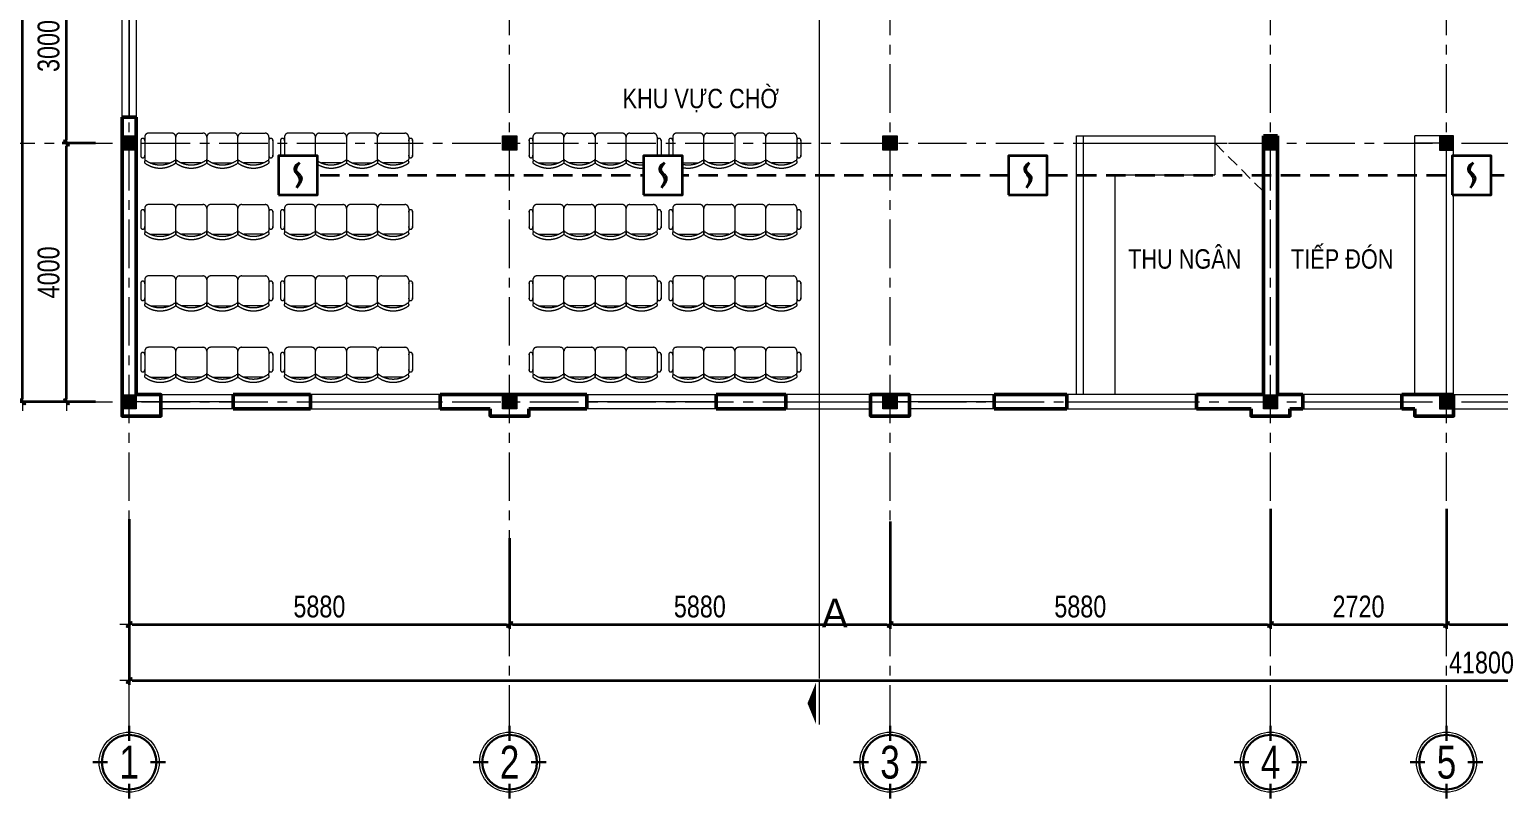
# Model space of a CAD drawing. Header units: millimetres. Extents: x 1109421 to 1726579, y -247837 to 144927.
# Drawn here: x 1134858 to 1157566, y -178392 to -166501 of the extents above; entities that cross this region are included whole.
import ezdxf
from ezdxf.enums import TextEntityAlignment as Align

# ---------------------------------------------------------------- set-up
doc = ezdxf.new("R2010")
doc.units = ezdxf.units.MM
doc.header["$LTSCALE"] = 600
doc.header["$MEASUREMENT"] = 0
doc.set_wipeout_variables(frame=1)
for name, pattern in [('00_Hidden', [2.4, 1.6, -0.8]), ('CENTER', [2, 1.25, -0.25, 0.25, -0.25]), ('DASHED', [0.75, 0.5, -0.25]), ('HIDDEN', [0.375, 0.25, -0.125])]:
    doc.linetypes.add(name, pattern=pattern)
doc.layers.get('0').update_dxf_attribs({"lineweight": 0})
doc.layers.get('Defpoints').update_dxf_attribs({"lineweight": 0})
for name, color, linetype, lineweight in [('cat1', 30, 'Continuous', 50), ('cot', 40, 'Continuous', 13), ('dim', 144, 'Continuous', 13), ('LC ISO', 153, 'Continuous', 13), ('LC Khac', 4, 'Continuous', 9), ('LC MANH DUT', 35, 'HIDDEN', 5), ('LC Text2', 7, 'Continuous', 25), ('Noi that', 35, 'Continuous', 9), ('noithat', 125, 'Continuous', 9), ('PCCC - BAOCHAY - THIETBI', 6, 'Continuous', 35), ('PCCC-BAO CHAY - DAY', 3, 'DASHED', 35), ('PCCC-BAOCHAY-THIETBI', 6, 'Continuous', 35), ('thay1', 63, 'Continuous', 18), ('truc', 76, 'CENTER', 9)]:
    doc.layers.add(name, color=color, linetype=linetype, lineweight=lineweight)
doc.styles.add('EG 1', font='VHAVANB.TTF')
doc.styles.add('HOATBIF', font='hoatbif.shx', dxfattribs={"width": 0.8})
doc.styles.add('LC 1', font='VHAVANB.TTF')
doc.styles.add('T2', font='VHARIAL.TTF', dxfattribs={"width": 0.8})
doc.styles.add('Tahoma', font='tahoma.ttf')
doc.dimstyles.new('1-135', dxfattribs={"dimscale": 135, "dimtxt": 2.5, "dimasz": 0.35, "dimexe": 0.5, "dimexo": 0, "dimgap": 0.8, "dimtad": 1, "dimdec": 0, "dimzin": 0, "dimdsep": 46, "dimtxsty": 'HOATBIF', "dimblk1": 'DOT', "dimblk2": 'DOT', "dimsah": 1, "dimcen": -1, "dimdle": 1, "dimclrd": 256, "dimclre": 256, "dimclrt": 4, "dimadec": 3, "dimazin": 2, "dimtfac": 0.333333, "dimtdec": 0, "dimtix": 1, "dimtmove": 2, "dimatfit": 3, "dimldrblk": 'DOT', "dimfxl": 1, "dimtvp": 0.833333, "dimtolj": 1, "dimtzin": 0, "dimarcsym": 0})

# ---------------------------------------------------------------- blocks, each defined once
blk = doc.blocks.new('DOT')
at = {"layer": 'dim'}
for p, q in [((-3, 0), (3, 0)), ((-1, -1), (1, 1))]:
    blk.add_line(p, q, dxfattribs=at)
blk.add_lwpolyline([(0.5, 1), (-1, -0.5), (-0.5, -1), (1, 0.5)], close=True, dxfattribs=at)
blk = doc.blocks.new('*D559')
at = {"layer": 'Defpoints', "color": 0, "transparency": 16777216}
for p in [(1137348, -145883), (1137796, -145883), (1137796, -149883)]:
    blk.add_point(p, dxfattribs=at)
at = {"layer": 'dim', "lineweight": -2, "transparency": 16777216}
for p, q in [((1137796, -145883), (1137280, -145883)), ((1137348, -149836), (1137348, -145930)), ((1137796, -149883), (1137280, -149883))]:
    blk.add_line(p, q, dxfattribs=at)
at = {"layer": 'dim', "lineweight": -2, "transparency": 16777216, "xscale": 47.25, "yscale": 47.25, "zscale": 47.25}
for p, rotation in [((1137348, -145883), 90), ((1137348, -149883), 270)]:
    blk.add_blockref('DOT', p, dxfattribs=dict(at, rotation=rotation))
at = {"layer": 'dim', "color": 4, "transparency": 16777216, "insert": (1137071, -147883), "char_height": 337.5, "attachment_point": 5, "rotation": 90, "style": 'HOATBIF'}
blk.add_mtext('\\A1;4000', dxfattribs=at)
blk = doc.blocks.new('_Dot')
at = {"color": 0, "linetype": 'ByBlock', "lineweight": -2}
blk.add_line((-0.5, 0), (-1, 0), dxfattribs=at)
at = {"color": 0, "linetype": 'ByBlock', "const_width": 0.5}
blk.add_lwpolyline([(-0.25, 0, 1), (0.25, 0, 1)], format="xyb", close=True, dxfattribs=at)
blk = doc.blocks.new('c330x450')
at = {"layer": 'cot', "ltscale": 2}
h = blk.add_hatch(color=256, dxfattribs=at)
h.dxf.hatch_style = 1
h.paths.add_polyline_path([(897343, 22412), (897563, 22412), (897563, 22632), (897343, 22632)])
blk.add_lwpolyline([(897343, 22412), (897563, 22412), (897563, 22632), (897343, 22632)], close=True, dxfattribs=at)
blk = doc.blocks.new('*D568')
at = {"layer": 'Defpoints', "color": 0, "transparency": 16777216}
for p in [(1136670, -137883), (1137796, -137883), (1137796, -149883)]:
    blk.add_point(p, dxfattribs=at)
at = {"layer": 'dim', "lineweight": -2, "transparency": 16777216}
for p, q in [((1137796, -137883), (1136603, -137883)), ((1136670, -149836), (1136670, -137930)), ((1137796, -149883), (1136603, -149883))]:
    blk.add_line(p, q, dxfattribs=at)
at = {"layer": 'dim', "lineweight": -2, "transparency": 16777216, "xscale": 47.25, "yscale": 47.25, "zscale": 47.25}
for p, rotation in [((1136670, -137883), 90), ((1136670, -149883), 270)]:
    blk.add_blockref('DOT', p, dxfattribs=dict(at, rotation=rotation))
at = {"layer": 'dim', "color": 4, "transparency": 16777216, "insert": (1136393, -143883), "char_height": 337.5, "attachment_point": 5, "rotation": 90, "style": 'HOATBIF'}
blk.add_mtext('\\A1;12000', dxfattribs=at)
blk = doc.blocks.new('dfdfdffđ')
at = {"layer": 'Noi that', "linetype": '00_Hidden'}
for p, q in [((954197, -6316), (954197, -6571)), ((954257, -6273), (954257, -6613)), ((954677, -6213), (954317, -6213)), ((954737, -6613), (954737, -6273)), ((954737, -6613), (954737, -6273)), ((954797, -6213), (955157, -6213)), ((955217, -6273), (955217, -6613)), ((955217, -6273), (955217, -6613)), ((955637, -6213), (955277, -6213)), ((955697, -6613), (955697, -6273)), ((955697, -6613), (955697, -6273)), ((955757, -6213), (956117, -6213)), ((956177, -6273), (956177, -6613)), ((956237, -6316), (956237, -6571)), ((954348, -6673), (954646, -6673)), ((955126, -6673), (954828, -6673)), ((955308, -6673), (955606, -6673)), ((956086, -6673), (955788, -6673))]:
    blk.add_line(p, q, dxfattribs=at)
for centre, radius, start, end in [((954227, -6324), 31.2, 343.7398, 196.2602), ((954317, -6273), 60, 90, 180), ((954677, -6273), 60, 0, 90), ((954797, -6273), 60, 90, 180), ((955157, -6273), 60, 0, 90), ((955277, -6273), 60, 90, 180), ((955637, -6273), 60, 0, 90), ((955757, -6273), 60, 90, 180), ((956117, -6273), 60, 0, 90), ((956207, -6324), 31.2, 343.7398, 196.2602), ((954227, -6562), 31.2, 163.7398, 16.2602), ((956207, -6562), 31.2, 163.7398, 16.2602), ((954275, -6660), 21.9, 57.9726, 216.6901), ((954317, -6613), 60, 180, 207.5844), ((954497, -6353), 400, 233.1301, 306.8699), ((954497, -6310), 393, 237.5758, 302.4242), ((954720, -6660), 21.9, 323.3099, 122.0274), ((954677, -6613), 60, 332.4156, 0), ((954755, -6660), 21.9, 57.9726, 216.6901), ((954797, -6613), 60, 180, 207.5844), ((954977, -6353), 400, 233.1301, 306.8699), ((954977, -6310), 393, 237.5758, 302.4242), ((955200, -6660), 21.9, 323.3099, 122.0274), ((955157, -6613), 60, 332.4156, 0), ((955235, -6660), 21.9, 57.9726, 216.6901), ((955277, -6613), 60, 180, 207.5844), ((955457, -6353), 400, 233.1301, 306.8699), ((955457, -6310), 393, 237.5758, 302.4242), ((955680, -6660), 21.9, 323.3099, 122.0274), ((955637, -6613), 60, 332.4156, 0), ((955715, -6660), 21.9, 57.9726, 216.6901), ((955757, -6613), 60, 180, 207.5844), ((955937, -6353), 400, 233.1301, 306.8699), ((955937, -6310), 393, 237.5758, 302.4242), ((956160, -6660), 21.9, 323.3099, 122.0274), ((956117, -6613), 60, 332.4156, 0)]:
    blk.add_arc(centre, radius, start, end, dxfattribs=at)
blk = doc.blocks.new('KyHieu TrucDinhVi')
at = {"color": 7, "lineweight": 30}
for p, q in [((0, 2.36), (0, 4)), ((-2.36, 0), (-4, 0)), ((2.36, 0), (4, 0)), ((0, -2.36), (0, -4))]:
    blk.add_line(p, q, dxfattribs=at)
blk.add_circle((0, 0), 3.3)
blk.add_circle((0, 0), 3, dxfattribs=at)
at = {"ltscale": 20, "style": 'Tahoma'}
blk.add_attdef('AA', text='', height=3, dxfattribs=at).set_placement((0, 0), align=Align.MIDDLE_CENTER)
blk = doc.blocks.new('*D569')
at = {"layer": 'Defpoints', "color": 0, "transparency": 16777216}
for p in [(1138316, -151991), (1144196, -151991), (1144196, -153327)]:
    blk.add_point(p, dxfattribs=at)
at = {"layer": 'dim', "lineweight": -2, "transparency": 16777216}
for p, q in [((1138316, -151991), (1138316, -153394)), ((1144196, -151991), (1144196, -153394)), ((1138363, -153327), (1144148, -153327))]:
    blk.add_line(p, q, dxfattribs=at)
at = {"layer": 'dim', "lineweight": -2, "transparency": 16777216, "xscale": 47.25, "yscale": 47.25, "zscale": 47.25, "rotation": 180}
blk.add_blockref('DOT', (1138316, -153327), dxfattribs=at)
at = {"layer": 'dim', "lineweight": -2, "transparency": 16777216, "xscale": 47.25, "yscale": 47.25, "zscale": 47.25}
blk.add_blockref('DOT', (1144196, -153327), dxfattribs=at)
at = {"layer": 'dim', "color": 4, "transparency": 16777216, "insert": (1141256, -153050), "char_height": 337.5, "attachment_point": 5, "style": 'HOATBIF'}
blk.add_mtext('\\A1;5880', dxfattribs=at)
blk = doc.blocks.new('*D570')
at = {"layer": 'Defpoints', "color": 0, "transparency": 16777216}
for p in [(1150076, -151732), (1144196, -151991), (1150076, -153327)]:
    blk.add_point(p, dxfattribs=at)
at = {"layer": 'dim', "lineweight": -2, "transparency": 16777216}
for p, q in [((1150076, -151732), (1150076, -153394)), ((1144196, -151991), (1144196, -153394)), ((1144243, -153327), (1150028, -153327))]:
    blk.add_line(p, q, dxfattribs=at)
at = {"layer": 'dim', "lineweight": -2, "transparency": 16777216, "xscale": 47.25, "yscale": 47.25, "zscale": 47.25, "rotation": 180}
blk.add_blockref('DOT', (1144196, -153327), dxfattribs=at)
at = {"layer": 'dim', "lineweight": -2, "transparency": 16777216, "xscale": 47.25, "yscale": 47.25, "zscale": 47.25}
blk.add_blockref('DOT', (1150076, -153327), dxfattribs=at)
at = {"layer": 'dim', "color": 4, "transparency": 16777216, "insert": (1147136, -153050), "char_height": 337.5, "attachment_point": 5, "style": 'HOATBIF'}
blk.add_mtext('\\A1;5880', dxfattribs=at)
blk = doc.blocks.new('*D571')
at = {"layer": 'Defpoints', "color": 0, "transparency": 16777216}
for p in [(1155956, -151539), (1150076, -151732), (1155956, -153327)]:
    blk.add_point(p, dxfattribs=at)
at = {"layer": 'dim', "lineweight": -2, "transparency": 16777216}
for p, q in [((1155956, -151539), (1155956, -153394)), ((1150076, -151732), (1150076, -153394)), ((1150123, -153327), (1155908, -153327))]:
    blk.add_line(p, q, dxfattribs=at)
at = {"layer": 'dim', "lineweight": -2, "transparency": 16777216, "xscale": 47.25, "yscale": 47.25, "zscale": 47.25, "rotation": 180}
blk.add_blockref('DOT', (1150076, -153327), dxfattribs=at)
at = {"layer": 'dim', "lineweight": -2, "transparency": 16777216, "xscale": 47.25, "yscale": 47.25, "zscale": 47.25}
blk.add_blockref('DOT', (1155956, -153327), dxfattribs=at)
at = {"layer": 'dim', "color": 4, "transparency": 16777216, "insert": (1153016, -153050), "char_height": 337.5, "attachment_point": 5, "style": 'HOATBIF'}
blk.add_mtext('\\A1;5880', dxfattribs=at)
blk = doc.blocks.new('*D572')
at = {"layer": 'Defpoints', "color": 0, "transparency": 16777216}
for p in [(1155956, -151539), (1158676, -151539), (1158676, -153327)]:
    blk.add_point(p, dxfattribs=at)
at = {"layer": 'dim', "lineweight": -2, "transparency": 16777216}
for p, q in [((1155956, -151539), (1155956, -153394)), ((1158676, -151539), (1158676, -153394)), ((1156003, -153327), (1158628, -153327))]:
    blk.add_line(p, q, dxfattribs=at)
at = {"layer": 'dim', "lineweight": -2, "transparency": 16777216, "xscale": 47.25, "yscale": 47.25, "zscale": 47.25, "rotation": 180}
blk.add_blockref('DOT', (1155956, -153327), dxfattribs=at)
at = {"layer": 'dim', "lineweight": -2, "transparency": 16777216, "xscale": 47.25, "yscale": 47.25, "zscale": 47.25}
blk.add_blockref('DOT', (1158676, -153327), dxfattribs=at)
at = {"layer": 'dim', "color": 4, "transparency": 16777216, "insert": (1157316, -153050), "char_height": 337.5, "attachment_point": 5, "style": 'HOATBIF'}
blk.add_mtext('\\A1;2720', dxfattribs=at)
blk = doc.blocks.new('*D573')
at = {"layer": 'Defpoints', "color": 0, "transparency": 16777216}
for p in [(1158676, -151539), (1163156, -151762), (1163156, -153327)]:
    blk.add_point(p, dxfattribs=at)
at = {"layer": 'dim', "lineweight": -2, "transparency": 16777216}
for p, q in [((1158676, -151539), (1158676, -153394)), ((1163156, -151762), (1163156, -153394)), ((1158723, -153327), (1163108, -153327))]:
    blk.add_line(p, q, dxfattribs=at)
at = {"layer": 'dim', "lineweight": -2, "transparency": 16777216, "xscale": 47.25, "yscale": 47.25, "zscale": 47.25, "rotation": 180}
blk.add_blockref('DOT', (1158676, -153327), dxfattribs=at)
at = {"layer": 'dim', "lineweight": -2, "transparency": 16777216, "xscale": 47.25, "yscale": 47.25, "zscale": 47.25}
blk.add_blockref('DOT', (1163156, -153327), dxfattribs=at)
at = {"layer": 'dim', "color": 4, "transparency": 16777216, "insert": (1160916, -153050), "char_height": 337.5, "attachment_point": 5, "style": 'HOATBIF'}
blk.add_mtext('\\A1;4480', dxfattribs=at)
blk = doc.blocks.new('*D577')
at = {"layer": 'Defpoints', "color": 0, "transparency": 16777216}
for p in [(1138316, -151697), (1180116, -151697), (1180116, -154192)]:
    blk.add_point(p, dxfattribs=at)
at = {"layer": 'dim', "lineweight": -2, "transparency": 16777216}
for p, q in [((1138316, -151697), (1138316, -154260)), ((1180116, -151697), (1180116, -154260)), ((1138363, -154192), (1180068, -154192))]:
    blk.add_line(p, q, dxfattribs=at)
at = {"layer": 'dim', "lineweight": -2, "transparency": 16777216, "xscale": 47.25, "yscale": 47.25, "zscale": 47.25, "rotation": 180}
blk.add_blockref('DOT', (1138316, -154192), dxfattribs=at)
at = {"layer": 'dim', "lineweight": -2, "transparency": 16777216, "xscale": 47.25, "yscale": 47.25, "zscale": 47.25}
blk.add_blockref('DOT', (1180116, -154192), dxfattribs=at)
at = {"layer": 'dim', "color": 4, "transparency": 16777216, "insert": (1159216, -153916), "char_height": 337.5, "attachment_point": 5, "style": 'HOATBIF'}
blk.add_mtext('\\A1;41800', dxfattribs=at)
blk = doc.blocks.new('*U583')
at = {"layer": 'LC Khac', "color": 1, "ltscale": 2}
for p, q in [((0, 485), (0, 0)), ((0, -15862), (0, -16347))]:
    blk.add_line(p, q, dxfattribs=at)
for points in [[(134, 243, 0, 471, 0), (37, 243, 275, 275, 0)], [(134, -16104, 0, 471, 0), (37, -16104, 275, 275, 0)]]:
    blk.add_lwpolyline(points, format="xyseb", dxfattribs=at)
at = {"layer": 'LC MANH DUT', "ltscale": 200}
blk.add_line((0, -49), (0, -15818), dxfattribs=at)
at = {"ltscale": 2, "style": 'LC 1'}
for p in [(-179, 243), (-179, -16104)]:
    blk.add_attdef('LC', text='', height=330, dxfattribs=at).set_placement(p, align=Align.MIDDLE_CENTER)
blk = doc.blocks.new('*D578')
at = {"layer": 'Defpoints', "color": 0, "transparency": 16777216}
for p in [(1137348, -142883), (1137796, -142883), (1137796, -145883)]:
    blk.add_point(p, dxfattribs=at)
at = {"layer": 'dim', "lineweight": -2, "transparency": 16777216}
for p, q in [((1137796, -142883), (1137280, -142883)), ((1137348, -145836), (1137348, -142930)), ((1137796, -145883), (1137280, -145883))]:
    blk.add_line(p, q, dxfattribs=at)
at = {"layer": 'dim', "lineweight": -2, "transparency": 16777216, "xscale": 47.25, "yscale": 47.25, "zscale": 47.25}
for p, rotation in [((1137348, -142883), 90), ((1137348, -145883), 270)]:
    blk.add_blockref('DOT', p, dxfattribs=dict(at, rotation=rotation))
at = {"layer": 'dim', "color": 4, "transparency": 16777216, "insert": (1137071, -144383), "char_height": 337.5, "attachment_point": 5, "rotation": 90, "style": 'HOATBIF'}
blk.add_mtext('\\A1;3000', dxfattribs=at)
blk = doc.blocks.new('DAU BAO KHOI')
blk.add_wipeout([(-2, 2), (-2, -2), (2, -2), (2, 2)])
at = {"layer": 'PCCC - BAOCHAY - THIETBI'}
blk.add_lwpolyline([(-2, -2), (2, -2), (2, 2), (-2, 2)], close=True, dxfattribs=at)
for points in [[(0.15, 1.3), (-0.36, 0.73), (-0.18, 0.21), (0.16, -0.29), (-0.15, -1.3)], [(0.15, 1.3), (-0.22, 0.49), (0.27, -0.05), (-0.15, -1.3)]]:
    blk.add_spline(points, degree=3, dxfattribs=at)
blk = doc.blocks.new('A$Ce210b8fe')
at = {"layer": 'cat1'}
for p, q in [((2976.6, 52118), (2976.6, 56628)), ((2976.6, 56628), (3196.6, 56628)), ((3196.6, 52338), (3196.6, 56628)), ((20616.6, 56338), (20616.6, 52338)), ((20616.6, 56338), (20836.6, 56338)), ((20836.6, 56338), (20836.6, 52338)), ((4696.6, 52338), (4696.6, 52118)), ((4696.6, 52338), (5891.6, 52338)), ((5891.6, 52338), (5891.6, 52118)), ((7891.6, 52338), (7891.6, 52118)), ((7891.6, 52338), (10161.6, 52338)), ((10161.6, 52338), (10161.6, 52118)), ((12161.6, 52338), (12161.6, 52118)), ((12161.6, 52338), (13236.6, 52338)), ((13236.6, 52118), (13236.6, 52338)), ((16456.6, 52118), (16456.6, 52338)), ((16456.6, 52338), (17581.6, 52338)), ((17581.6, 52338), (17581.6, 52118)), ((19581.6, 52338), (19581.6, 52118)), ((19581.6, 52338), (20616.6, 52338)), ((19581.6, 52338), (20616.6, 52338)), ((20836.6, 52338), (21226.6, 52338)), ((21226.6, 52338), (21226.6, 52118)), ((22756.6, 52338), (22756.6, 52118)), ((22756.6, 52338), (23556.6, 52338)), ((23556.6, 52338), (23556.6, 52118)), ((4696.6, 52118), (5891.6, 52118)), ((7891.6, 52118), (8666.6, 52118)), ((9266.6, 52118), (10161.6, 52118)), ((12161.6, 52118), (13236.6, 52118)), ((16456.6, 52118), (17581.6, 52118)), ((19581.6, 52118), (20426.6, 52118)), ((21026.6, 52118), (21226.6, 52118)), ((22756.6, 52118), (22956.6, 52118))]:
    blk.add_line(p, q, dxfattribs=at)
for points in [[(3576.6, 52118), (3576.6, 52338), (3196.6, 52338)], [(14546.6, 52118), (14546.6, 52338), (15146.6, 52338), (15146.6, 52118)], [(2976.6, 52118), (2976.6, 52008), (3576.6, 52008), (3576.6, 52118)], [(8666.6, 52118), (8666.6, 52008), (9266.6, 52008), (9266.6, 52118)], [(14546.6, 52118), (14546.6, 52008), (15146.6, 52008), (15146.6, 52118)], [(20426.6, 52118), (20426.6, 52008), (21026.6, 52008), (21026.6, 52118)], [(22956.6, 52118), (22956.6, 52008), (23556.6, 52008), (23556.6, 52118)]]:
    blk.add_lwpolyline(points, dxfattribs=at)
at = {"layer": 'Noi that', "linetype": '00_Hidden', "ltscale": 0.2}
for p, q in [((19866.6, 56228), (20616.6, 56228)), ((20616.6, 55478), (19866.6, 56228)), ((20616.6, 56228), (20616.6, 55478))]:
    blk.add_line(p, q, dxfattribs=at)
at = {"layer": 'noithat'}
for p, q in [((17726.6, 52338), (17726.6, 56338)), ((17726.6, 56338), (19866.6, 56338)), ((17836.6, 52338), (17836.6, 56338)), ((19866.6, 56338), (19866.6, 55738)), ((22956.6, 52338), (22956.6, 56338)), ((23556.6, 56338), (22956.6, 56338)), ((23446.6, 52338), (23446.6, 56338)), ((23556.6, 52118), (23556.6, 56338)), ((17726.6, 56228), (19866.6, 56228)), ((23556.6, 56228), (22956.6, 56228)), ((18326.6, 52338), (18326.6, 55738)), ((18326.6, 55738), (19866.6, 55738))]:
    blk.add_line(p, q, dxfattribs=at)
at = {"layer": 'thay1'}
for p, q in [((4696.6, 52228), (3196.6, 52228)), ((5891.6, 52228), (7891.6, 52228)), ((12161.6, 52228), (10161.6, 52228)), ((13236.6, 52228), (14736.6, 52228)), ((16456.6, 52228), (14956.6, 52228)), ((17581.6, 52228), (19581.6, 52228)), ((21226.6, 52228), (22756.6, 52228)), ((23556.6, 52338), (27816.6, 52338)), ((23556.6, 52118), (27816.6, 52118))]:
    blk.add_line(p, q, dxfattribs=at)
for points in [[(2976.6, 58828), (3196.6, 58828), (3196.6, 56628), (2976.6, 56628)], [(3086.6, 56628), (3086.6, 56628), (3086.6, 58828), (3086.6, 58828)], [(3576.6, 52338), (4696.6, 52338), (4696.6, 52118), (3576.6, 52118)], [(5891.6, 52118), (7891.6, 52118), (7891.6, 52338), (5891.6, 52338)], [(12161.6, 52118), (10161.6, 52118), (10161.6, 52338), (12161.6, 52338)], [(13236.6, 52118), (14546.6, 52118), (14546.6, 52338), (13236.6, 52338)], [(16456.6, 52118), (15146.6, 52118), (15146.6, 52338), (16456.6, 52338)], [(17581.6, 52118), (19581.6, 52118), (19581.6, 52338), (17581.6, 52338)], [(21226.6, 52118), (22756.6, 52118), (22756.6, 52338), (21226.6, 52338)]]:
    blk.add_lwpolyline(points, close=True, dxfattribs=at)
at = {"layer": 'truc'}
for p, q in [((3086.6, 47095.7), (3086.6, 69672)), ((8966.6, 47095.7), (8966.6, 69672)), ((14846.6, 47095.7), (14846.6, 69672)), ((20726.6, 47095.7), (20726.6, 69672)), ((23446.6, 47095.7), (23446.6, 69672)), ((879.3, 56228), (47850, 56228)), ((879.3, 52228), (47850, 52228))]:
    blk.add_line(p, q, dxfattribs=at)
ref = blk.add_blockref('*U583', (13751.4, 69307.1), dxfattribs=dict(xscale=-1.35, yscale=1.35, zscale=1.35))
ref.add_attrib('LC', 'A', dxfattribs={"ltscale": 2, "height": 445.5, "style": 'LC 1'}).set_placement((13992.5, 48964.3), align=Align.MIDDLE_CENTER)
ref.add_attrib('LC', 'A', dxfattribs={"ltscale": 2, "height": 445.5, "style": 'LC 1'}).set_placement((13992.7, 69634.8), align=Align.MIDDLE_CENTER)
at = {"layer": 'cat1', "xscale": -1, "rotation": 180}
for p in [(-894366.7, 78749.9), (-888486.7, 78749.9), (-882606.7, 78749.9), (-876726.7, 78749.9), (-894366.7, 74749.9), (-888486.7, 74749.9), (-882606.7, 74749.9), (-876726.7, 74749.9)]:
    blk.add_blockref('c330x450', p, dxfattribs=at)
at = {"layer": 'cat1'}
for name, p in [('dfdfdffđ', (-950929.7, 62593.1)), ('dfdfdffđ', (-948769.6, 62593.1)), ('dfdfdffđ', (-944929.7, 62593.1)), ('dfdfdffđ', (-942769.6, 62593.1)), ('c330x450', (-874006.7, 33706.2)), ('dfdfdffđ', (-950929.7, 61489.7)), ('dfdfdffđ', (-948769.6, 61489.7)), ('dfdfdffđ', (-944929.7, 61489.7)), ('dfdfdffđ', (-942769.6, 61489.7)), ('dfdfdffđ', (-950929.7, 60386.2)), ('dfdfdffđ', (-948769.6, 60386.2)), ('dfdfdffđ', (-944929.7, 60386.2)), ('dfdfdffđ', (-942769.6, 60386.2)), ('dfdfdffđ', (-950929.7, 59282.8)), ('dfdfdffđ', (-948769.6, 59282.8)), ('dfdfdffđ', (-944929.7, 59282.8)), ('dfdfdffđ', (-942769.6, 59282.8)), ('c330x450', (-874006.7, 29706.2))]:
    blk.add_blockref(name, p, dxfattribs=at)
at = {"layer": 'LC ISO'}
ref = blk.add_blockref('KyHieu TrucDinhVi', (3086.6, 46656.9), dxfattribs=dict(at, xscale=140.8352653944289, yscale=140.8352653944289, zscale=140.8352653944289))
ref.add_attrib('AA', '1', dxfattribs={"layer": '0', "ltscale": 20, "height": 507, "style": 'EG 1', "width": 0.8}).set_placement((3086.6, 46656.9), align=Align.MIDDLE_CENTER)
ref = blk.add_blockref('KyHieu TrucDinhVi', (8966.6, 46656.9), dxfattribs=dict(at, xscale=140.8352653944289, yscale=140.8352653944289, zscale=140.8352653944289))
ref.add_attrib('AA', '2', dxfattribs={"layer": '0', "ltscale": 20, "height": 507, "style": 'EG 1', "width": 0.8}).set_placement((8966.6, 46656.9), align=Align.MIDDLE_CENTER)
ref = blk.add_blockref('KyHieu TrucDinhVi', (14846.6, 46656.9), dxfattribs=dict(at, xscale=140.8352653944289, yscale=140.8352653944289, zscale=140.8352653944289))
ref.add_attrib('AA', '3', dxfattribs={"layer": '0', "ltscale": 20, "height": 507, "style": 'EG 1', "width": 0.8}).set_placement((14846.6, 46656.9), align=Align.MIDDLE_CENTER)
ref = blk.add_blockref('KyHieu TrucDinhVi', (20726.6, 46656.9), dxfattribs=dict(at, xscale=140.8352653944289, yscale=140.8352653944289, zscale=140.8352653944289))
ref.add_attrib('AA', '4', dxfattribs={"layer": '0', "ltscale": 20, "height": 507, "style": 'EG 1', "width": 0.8}).set_placement((20726.6, 46656.9), align=Align.MIDDLE_CENTER)
ref = blk.add_blockref('KyHieu TrucDinhVi', (23446.6, 46656.9), dxfattribs=dict(at, xscale=140.8352653944289, yscale=140.8352653944289, zscale=140.8352653944289))
ref.add_attrib('AA', '5', dxfattribs={"layer": '0', "ltscale": 20, "height": 507, "style": 'EG 1', "width": 0.8}).set_placement((23446.6, 46656.9), align=Align.MIDDLE_CENTER)
at = {"layer": 'LC Text2', "style": 'T2', "width": 0.8}
for s, p in [('khu vùc chê', (10712.8, 56766.1)), ('thu ng©n', (18526.5, 54285.6)), ('tiÕp ®ãn', (21043.8, 54285.6))]:
    blk.add_text(s, height=300, dxfattribs=at).set_placement(p)
at = {"layer": 'dim'}
for base, p1, p2, picture, middle in [((1441.2, 64228), (2567.4, 52228), (2567.4, 64228), '*D568', (1164.5, 58228)), ((2118.9, 59228), (2567.4, 56228), (2567.4, 59228), '*D578', (1842.2, 57728)), ((2118.9, 56228), (2567.4, 52228), (2567.4, 56228), '*D559', (1842.2, 54228))]:
    dim = blk.add_linear_dim(base=base, p1=p1, p2=p2, angle=90, dimstyle='1-135', dxfattribs=at)
    dim.commit()
    dim.dimension.update_dxf_attribs({"geometry": picture, "text_midpoint": middle, "insert": (-1135228.9, 202111)})
for base, p1, p2, picture, middle in [((44886.6, 47918.7), (3086.6, 50413.5), (44886.6, 50413.5), '*D577', (23986.6, 48195.4)), ((20726.6, 48784.4), (14846.6, 50379.1), (20726.6, 50571.5), '*D571', (17786.6, 49061.2)), ((23446.6, 48784.4), (20726.6, 50571.5), (23446.6, 50571.5), '*D572', (22086.6, 49061.2)), ((27926.6, 48784.4), (23446.6, 50571.5), (27926.6, 50349.3), '*D573', (25686.6, 49061.2)), ((14846.6, 48784.4), (8966.6, 50119.7), (14846.6, 50379.1), '*D570', (11906.6, 49061.2)), ((8966.6, 48784.4), (3086.6, 50119.7), (8966.6, 50119.7), '*D569', (6026.6, 49061.2))]:
    dim = blk.add_linear_dim(base=base, p1=p1, p2=p2, dimstyle='1-135', dxfattribs=at)
    dim.commit()
    dim.dimension.update_dxf_attribs({"geometry": picture, "text_midpoint": middle, "insert": (-1135228.9, 202111)})

msp = doc.modelspace()

# ---------------------------------------------------------------- linework, layer by layer
at = {"layer": 'PCCC-BAO CHAY - DAY'}
msp.add_lwpolyline([(1137109.8, -165367.4), (1137109.8, -162812.4), (1177099.8, -162812.4), (1177099.8, -167972.7), (1172500.9, -167972.7), (1172500.9, -168757.4), (1139309.8, -168757.4)], dxfattribs=at)

# ---------------------------------------------------------------- next in the draw order: block references
msp.add_blockref('A$Ce210b8fe', (1133313.2, -224485.4), dxfattribs=at)

# ---------------------------------------------------------------- next in the draw order: block references
at = {"layer": 'PCCC-BAOCHAY-THIETBI', "xscale": 150, "yscale": 150, "zscale": 150}
for p in [(1139009.8, -168757.4), (1144649.8, -168757.4), (1150289.8, -168757.4), (1157149.8, -168757.4)]:
    msp.add_blockref('DAU BAO KHOI', p, dxfattribs=at)

doc.saveas('drawing.dxf')
